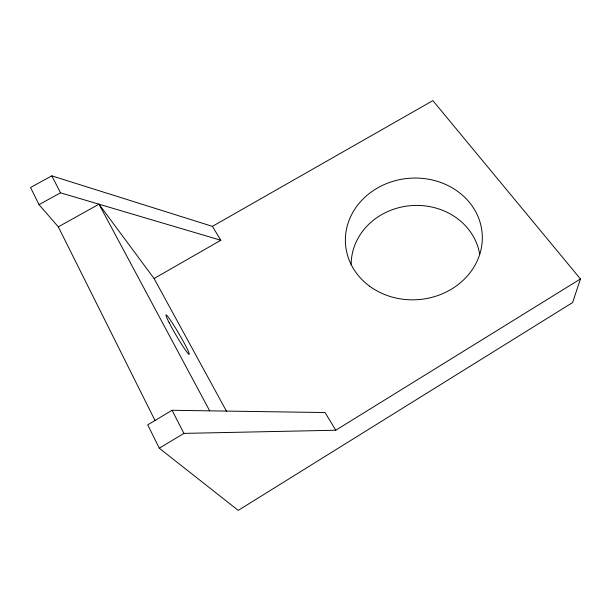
<?xml version="1.0" encoding="UTF-8"?>
<svg xmlns="http://www.w3.org/2000/svg" width="611" height="611" viewBox="0 0 611 611"><rect width="100%" height="100%" fill="white"/><g stroke="black" fill="none" stroke-linecap="round" stroke-linejoin="round"><path stroke-width="0.92" d="M580.45 278.967L572.614 302.544L238.244 510.384L159.288 448.23L147.732 424.828L172.058 410.287L325.075 412.547L335.775 430.228L580.45 278.967L432.871 100.616L212.407 226.368L51.82 175.861L30.55 187.493L39.02 204.647L58.297 226.834L154.995 420.444M159.288 448.23L183.911 433.39L335.775 430.228M58.297 226.834L99.005 204.204L154.079 278.532L220.815 240.26L212.407 226.368M39.02 204.647L60.52 192.816L220.815 240.26M154.079 278.532L226.666 411.539M99.005 204.204L209.68 410.844M51.82 175.861L60.52 192.816M172.058 410.287L183.911 433.39M351.165 264.655A64.644 58.205 -3.9 0 1 410.959 205.64A64.644 58.205 -3.9 0 1 479.696 254.329M369.563 286.169A68.531 60.84 -4.8 0 0 481.224 248.631A68.531 60.84 -4.8 0 0 390.742 182.04A68.531 60.84 -4.8 0 0 369.563 286.169M169.155 322.654A22.851 1.596 59.6 0 0 188.784 354.22A22.851 1.596 59.6 0 0 174.945 327.129A22.851 1.596 59.6 0 0 169.155 322.654"/></g></svg>
